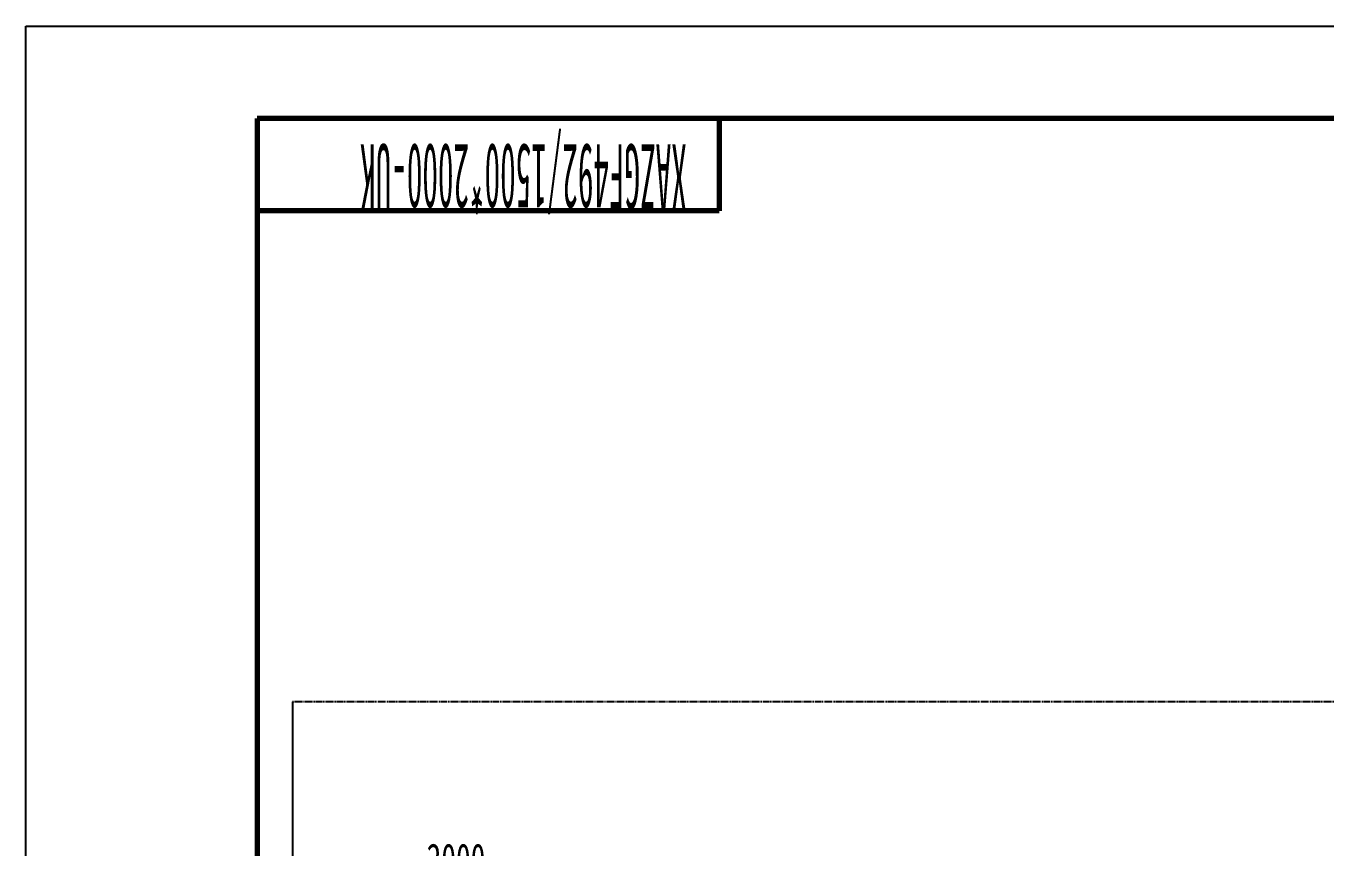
# Model space of a CAD drawing. Header units: millimetres. Extents: x -11880 to 11880, y -8400 to 8400.
# Drawn here: x -11880 to -6253, y 4844 to 8400 of the extents above; entities that cross this region are included whole.
import ezdxf

# ---------------------------------------------------------------- set-up
doc = ezdxf.new("R2010")
doc.units = ezdxf.units.MM
doc.linetypes.add('EB_DASHDOTDOT', pattern=[45, 30, -3, 3, -3, 3, -3])
for name, color, linetype, lineweight in [('CAXA0', 7, 'Continuous', 70), ('CAXA3', 7, 'Continuous', 25), ('CAXA4', 3, 'Continuous', 25)]:
    doc.layers.add(name, color=color, linetype=linetype, lineweight=lineweight)
doc.styles.add('TextStyle1', font='', dxfattribs={"width": 0.353373})
doc.styles.add('标准', font='', dxfattribs={"width": 0.667})
doc.styles.get('TextStyle1').set_extended_font_data('FangSong_GB2312')
doc.styles.get('标准').set_extended_font_data('FangSong_GB2312')
doc.dimstyles.new('标准', dxfattribs={"dimscale": 40, "dimtxt": 3.5, "dimasz": 3, "dimexe": 2, "dimexo": 0, "dimtad": 1, "dimdec": 1, "dimzin": 12, "dimdsep": 46, "dimtxsty": '标准', "dimcen": 0, "dimdle": 4, "dimaunit": 1, "dimazin": 2, "dimtfac": 1, "dimtdec": 3, "dimtmove": 0, "dimatfit": 3, "dimfxl": 0, "dimtolj": 1, "dimtzin": 0, "dimarcsym": 0})

# ---------------------------------------------------------------- blocks, each defined once
blk = doc.blocks.new('*D322')
at = {"layer": 'CAXA4', "linetype": 'Continuous', "lineweight": 25}
for points in [[(-10726.3, 4646.5), (-10606.3, 4631.5), (-10606.3, 4661.5)], [(-9267.6, 4646.5), (-9387.6, 4631.5), (-9387.6, 4661.5)]]:
    blk.add_hatch(color=0, dxfattribs=at).paths.add_polyline_path(points, flags=0)
at = {"layer": 'CAXA4', "color": 0, "linetype": 'Continuous', "lineweight": 25}
for p, q in [((-10726.3, 5476.7), (-10726.3, 4566.5)), ((-9267.6, 3016.7), (-9267.6, 4726.5)), ((-10726.3, 4646.5), (-9267.6, 4646.5))]:
    blk.add_line(p, q, dxfattribs=at)
at = {"layer": 'CAXA4', "color": 0, "linetype": 'Continuous', "lineweight": 25, "insert": (-10145.9, 4863.3), "char_height": 140, "attachment_point": 1, "style": '标准'}
blk.add_mtext('\\fFangSong_GB2312|b0|i0|p34;2000', dxfattribs=at)
blk = doc.blocks.new('CAXBLOCK315', base_point=(11480, -8000))
at = {"layer": 'CAXA0', "linetype": 'Continuous', "lineweight": 70}
for p, q in [((11480, 8000), (-10880, 8000)), ((-10880, 8000), (-10880, -8000))]:
    blk.add_line(p, q, dxfattribs=at)
at = {"layer": 'CAXA0'}
for p, q in [((-8880, 8000), (-8880, 7600)), ((-8880, 7600), (-10880, 7600))]:
    blk.add_line(p, q, dxfattribs=at)
at = {"layer": 'CAXA3', "linetype": 'Continuous', "lineweight": 25}
for p, q in [((-11880, 8400), (11880, 8400)), ((-11880, -8400), (-11880, 8400))]:
    blk.add_line(p, q, dxfattribs=at)
at = {"layer": 'CAXA0', "linetype": 'Continuous', "lineweight": 25, "insert": (-9020, 7608.2), "char_height": 280, "attachment_point": 1, "rotation": 180, "style": 'TextStyle1'}
blk.add_mtext('\\fFangSong_GB2312|b0|i0|p34;XAZGF492/1500*2000-UK', dxfattribs=at)

msp = doc.modelspace()

# ---------------------------------------------------------------- linework, layer by layer
at = {"layer": 'CAXA3', "color": 5, "linetype": 'EB_DASHDOTDOT', "lineweight": 25}
for p, q in [((-10726.35, 5476.67), (-10726.35, 976.67)), ((4118.65, 5476.67), (-10726.35, 5476.67))]:
    msp.add_line(p, q, dxfattribs=at)

# ---------------------------------------------------------------- block references
at = {"layer": 'CAXA0'}
msp.add_blockref('CAXBLOCK315', (11480, -8000), dxfattribs=at)

# ---------------------------------------------------------------- dimensions: what is measured, and where the dimension line sits
at = {"layer": 'CAXA4', "linetype": 'Continuous', "lineweight": 70}
dim = msp.add_linear_dim(base=(-9996.98, 4646.55), p1=(-10726.35, 5476.67), p2=(-9267.62, 3016.67), text='\\fFangSong_GB2312;2000', dimstyle='标准', dxfattribs=at)
dim.commit()
dim.dimension.update_dxf_attribs({"geometry": '*D322', "text_midpoint": (-9996.98, 4767.45)})

doc.saveas('drawing.dxf')
